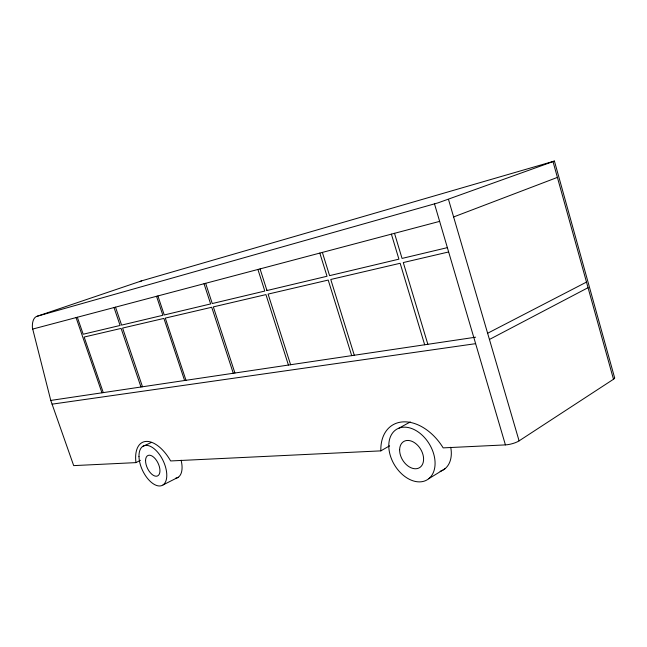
<?xml version="1.0" encoding="UTF-8"?>
<svg xmlns="http://www.w3.org/2000/svg" width="647" height="647" viewBox="0 0 647 647"><rect width="100%" height="100%" fill="white"/><g stroke="black" fill="none" stroke-linecap="round" stroke-linejoin="round"><path stroke-width="0.97" d="M614.65 377.913L554.414 161.054L141.685 280.847L37.122 316.262A19.984 9.665 69.2 0 0 32.399 327.786L50.773 400.428L73.685 465.614L135.951 462.621A33.442 17.445 64.4 0 1 146.246 441.408A33.442 17.445 64.4 0 1 170.646 460.955L380.84 450.87A45.233 30.919 57.6 0 1 403.324 421.868A45.233 30.919 57.6 0 1 443.163 447.878L505.42 444.893A10.061 2.637 -14.7 0 0 519.088 440.866L613.493 379.255A9.26 2.07 -13.8 0 0 614.31 377.444M554.447 161.087L437.954 202.883L37.122 316.262M428.71 478.731L444.869 468.824M380.84 450.87L389.591 445.823M399.013 428.12L410.311 421.941M489.439 339.465L588.05 287.689M487.62 333.254L586.489 282.092M135.951 462.621L140.431 460.316M163.052 484.935L178.232 477.268M142.421 446.616L151.455 442.402M453.62 216.955L557.399 177.399M32.52 329.121L439.645 221.371M260.054 268.901L266.96 290.543L327.026 276.261L319.82 253.082M447.376 247.639L402.046 258.42L394.508 233.316M448.646 251.958L403.283 262.553L427.853 344.301M50.773 400.428L475.618 337.192M52.092 404.165L475.634 343.662M77.341 317.256L83.188 334.24L120.099 325.465L114.026 307.551M103.277 392.608L84.15 337.038L121.102 328.417L140.973 387.003M76.055 317.596L101.959 392.81M115.514 307.155L121.596 325.109L162.866 315.291L156.534 296.302M142.494 386.777L122.598 328.061L163.909 318.421L184.597 380.509M157.9 295.938L164.241 314.968L210.631 303.936L204.031 283.726M185.996 380.299L165.284 318.106L211.723 307.26L233.276 373.262M205.641 283.305L212.256 303.548L264.809 291.053L257.918 269.467M234.926 373.02L213.34 306.888L265.941 294.603L288.425 365.054M290.616 364.73L268.093 294.102L328.207 280.07L351.685 355.64M322.368 252.411L329.582 275.646L398.916 259.164L391.386 234.141M354.289 355.252L330.771 279.472L400.153 263.28L424.675 344.778M434.501 203.902L505.42 444.893M448.5 199.454L519.088 440.866M266.653 289.452L266.96 290.543M553.031 161.669L613.493 379.255M450.716 447.271A29.05 20.38 58.5 0 1 440.146 471.323M181.071 460.179A21.569 11.517 64.6 0 1 175.394 478.303M139.898 281.712A18.488 10.425 69.8 0 1 141.685 280.847M388.79 446.398A29.519 20.316 58.8 0 0 423.995 481.214A29.519 20.316 58.8 0 0 422.992 435.957A29.519 20.316 58.8 0 0 388.79 446.398M399.628 449.705A15.293 10.522 58.8 0 0 417.331 468.565A15.293 10.522 58.8 0 0 417.865 445.532A15.293 10.522 58.8 0 0 399.628 449.705M138.984 456.612A21.836 11.387 64.6 0 0 160.246 485.946A21.836 11.387 64.6 0 0 159.429 454.445A21.836 11.387 64.6 0 0 138.984 456.612M145.559 460.381A11.306 5.896 64.6 0 0 156.137 476.232A11.306 5.896 64.6 0 0 156.574 460.518A11.306 5.896 64.6 0 0 145.559 460.381"/></g></svg>
